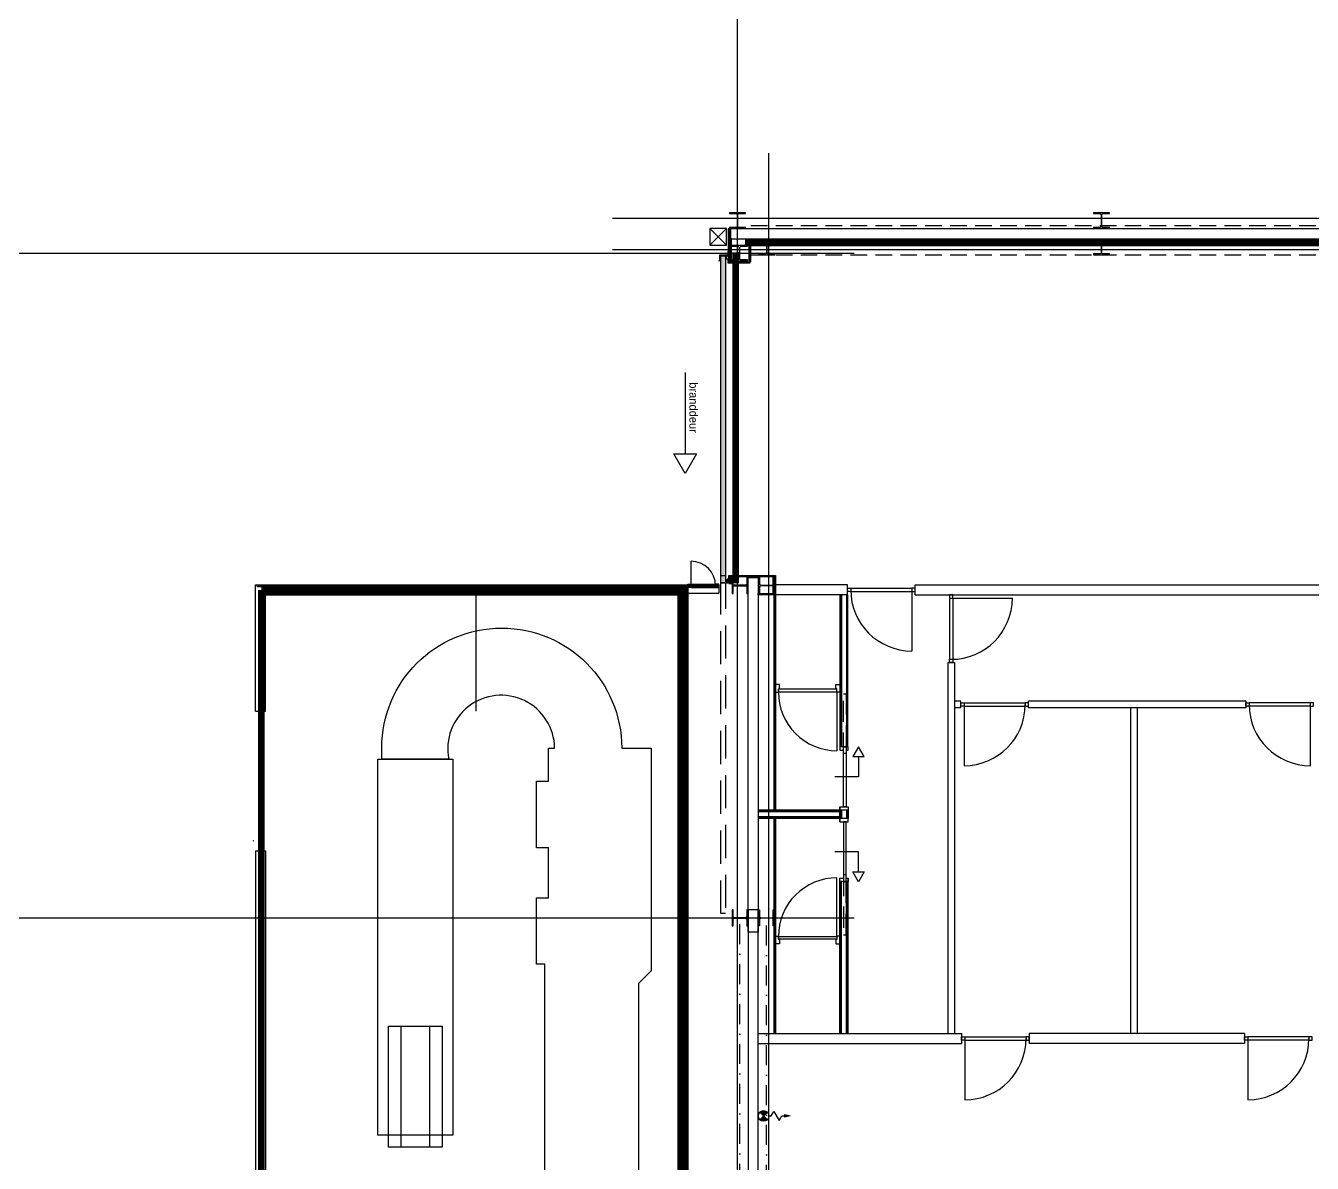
# Model space of a CAD drawing. Header units: millimetres. Extents: x -10134 to 185601, y -10232 to 93662.
# Drawn here: x 42875 to 62231, y 24322 to 41430 of the extents above; entities that cross this region are included whole.
import ezdxf
from ezdxf.enums import TextEntityAlignment as Align

# ---------------------------------------------------------------- set-up
doc = ezdxf.new("R2010")
doc.units = ezdxf.units.MM
doc.header["$LTSCALE"] = 100
for name, pattern in [('B0302', [6, 3, -1.5, 0, -1.5]), ('B0403', [3.75, 2.5, -1.25]), ('B0404', [7.5, 5, -2.5]), ('DASHDOT', [25.4, 12.7, -6.35, 0, -6.35]), ('HIDDEN', [9.525, 6.35, -3.175]), ('HIDDEN2', [4.7625, 3.175, -1.5875])]:
    doc.linetypes.add(name, pattern=pattern)
for name, color, linetype in [('A--L22', 8, 'Continuous'), ('A--L28', 8, 'Continuous'), ('A--L32', 8, 'Continuous'), ('A--L65', 1, 'Continuous'), ('AL$7A---_STRAMIEN', 1, 'Continuous'), ('AL22----', 8, 'Continuous'), ('AL31----', 8, 'Continuous'), ('AL32----', 8, 'Continuous'), ('WB6510--_ZATT', 7, 'Continuous'), ('WL6510--_SYMBOOL025', 2, 'Continuous'), ('WT6510--_AANTCODE', 2, 'Continuous'), ('WT6510--_VERKLCODE', 2, 'Continuous')]:
    doc.layers.add(name, color=color, linetype=linetype)
doc.styles.add('ISO', font='ISO')
doc.styles.get("Standard").update_dxf_attribs({"font": 'b-gbp3.shx'})
doc.styles.add('TNC', font='iso')
doc.styles.add('TVC', font='ISO.shx')

# ---------------------------------------------------------------- blocks, each defined once
blk = doc.blocks.new('*U48', base_point=(57452, 31221))
at = {"color": 0}
for p, q in [((56942, 31246), (56992, 31246)), ((56942, 31196), (56942, 31246)), ((56992, 31196), (56942, 31196)), ((56992, 31246), (56992, 31196)), ((56992, 31246), (57912, 31246)), ((56992, 31221), (56992, 30301)), ((56992, 31196), (57912, 31196)), ((57962, 31246), (57912, 31246)), ((57912, 31246), (57912, 31196)), ((57912, 31196), (57962, 31196)), ((57962, 31196), (57962, 31246))]:
    blk.add_line(p, q, dxfattribs=at)
blk.add_arc((56992, 31221), 920, 270, 0, dxfattribs=at)
blk = doc.blocks.new('*U49', base_point=(61741, 31221))
at = {"color": 0}
for p, q in [((61231, 31246), (61281, 31246)), ((61231, 31196), (61231, 31246)), ((61281, 31196), (61231, 31196)), ((61281, 31246), (61281, 31196)), ((62201, 31246), (61281, 31246)), ((62201, 31196), (61281, 31196)), ((62251, 31246), (62201, 31246)), ((62201, 31246), (62201, 31196)), ((62201, 31221), (62201, 30301)), ((62201, 31196), (62251, 31196)), ((62251, 31196), (62251, 31246))]:
    blk.add_line(p, q, dxfattribs=at)
blk.add_arc((62201, 31221), 920, 180, 270, dxfattribs=at)
blk = doc.blocks.new('*U50', base_point=(57464, 26196))
at = {"color": 0}
for p, q in [((56954, 26221), (57004, 26221)), ((56954, 26171), (56954, 26221)), ((57004, 26171), (56954, 26171)), ((57004, 26221), (57004, 26171)), ((57004, 26221), (57924, 26221)), ((57004, 26196), (57004, 25276)), ((57004, 26171), (57924, 26171)), ((57974, 26221), (57924, 26221)), ((57924, 26221), (57924, 26171)), ((57924, 26171), (57974, 26171)), ((57974, 26171), (57974, 26221))]:
    blk.add_line(p, q, dxfattribs=at)
blk.add_arc((57004, 26196), 920, 270, 0, dxfattribs=at)
blk = doc.blocks.new('*U51', base_point=(61721, 26196))
at = {"color": 0}
for p, q in [((61211, 26221), (61261, 26221)), ((61211, 26171), (61211, 26221)), ((61261, 26171), (61211, 26171)), ((61261, 26221), (61261, 26171)), ((62181, 26221), (61261, 26221)), ((61261, 26196), (61261, 25276)), ((62181, 26171), (61261, 26171)), ((62231, 26221), (62181, 26221)), ((62181, 26221), (62181, 26171)), ((62181, 26171), (62231, 26171)), ((62231, 26171), (62231, 26221))]:
    blk.add_line(p, q, dxfattribs=at)
blk.add_arc((61261, 26196), 920, 270, 0, dxfattribs=at)
blk = doc.blocks.new('*U52', base_point=(56799, 32361))
at = {"color": 0}
for p, q in [((56774, 32871), (56774, 32821)), ((56824, 32871), (56774, 32871)), ((56774, 32821), (56824, 32821)), ((56774, 32821), (56774, 31901)), ((56799, 32821), (57719, 32821)), ((56824, 32821), (56824, 32871)), ((56824, 32821), (56824, 31901)), ((56774, 31851), (56774, 31901)), ((56774, 31901), (56824, 31901)), ((56824, 31851), (56774, 31851)), ((56824, 31901), (56824, 31851))]:
    blk.add_line(p, q, dxfattribs=at)
blk.add_arc((56799, 32821), 920, 270, 0, dxfattribs=at)
blk = doc.blocks.new('*U54', base_point=(55747, 32946))
at = {"color": 0}
for p, q in [((55237, 32971), (55287, 32971)), ((55237, 32921), (55237, 32971)), ((55287, 32921), (55237, 32921)), ((55287, 32971), (55287, 32921)), ((55287, 32971), (56207, 32971)), ((55287, 32921), (56207, 32921)), ((56257, 32971), (56207, 32971)), ((56207, 32971), (56207, 32921)), ((56207, 32946), (56207, 32026)), ((56207, 32921), (56257, 32921)), ((56257, 32921), (56257, 32971))]:
    blk.add_line(p, q, dxfattribs=at)
blk.add_arc((56207, 32946), 920, 180, 270, dxfattribs=at)
blk = doc.blocks.new('*U33', base_point=(46409, 30071))
at = {"color": 0}
for p, q in [((46384, 31121), (46384, 31031)), ((46434, 31121), (46384, 31121)), ((46384, 31031), (46434, 31031)), ((46384, 31031), (46384, 29111)), ((46434, 31031), (46434, 31121)), ((46434, 31031), (46434, 29111)), ((46384, 29021), (46384, 29111)), ((46384, 29111), (46434, 29111)), ((46434, 29111), (46434, 29021)), ((46434, 29021), (46384, 29021))]:
    blk.add_line(p, q, dxfattribs=at)
blk.add_lwpolyline([(46259, 29121, 0, 0, 2.414214), (46309, 29171, 25, 0, 0), (46284, 29171, 0, 0, 0)], format="xyseb", dxfattribs=at)
blk = doc.blocks.new('*U34', base_point=(53068, 33008))
at = {"color": 0}
for p, q in [((52884, 33008), (52884, 33377)), ((52834, 33033), (52884, 33033)), ((52834, 32983), (52834, 33033)), ((52884, 32983), (52834, 32983)), ((52884, 33033), (52884, 32983)), ((52884, 33033), (53253, 33033)), ((52884, 32983), (53253, 32983)), ((53303, 33033), (53253, 33033)), ((53253, 33033), (53253, 32983)), ((53253, 32983), (53303, 32983)), ((53303, 32983), (53303, 33033))]:
    blk.add_line(p, q, dxfattribs=at)
blk.add_arc((52884, 33008), 369, 0, 90, dxfattribs=at)
blk = doc.blocks.new('W6510-14')
at = {"layer": 'WL6510--_SYMBOOL025', "linetype": 'Continuous'}
h = blk.add_hatch(color=256, dxfattribs=at)
h.paths.add_polyline_path([(0, 0), (141, 141, 0.198912), (0, 200, 0.198912), (-141, 141)])
h.paths.add_polyline_path([(-141, -141, 0.198912), (0, -200, 0.198912), (141, -141), (0, 0)])
blk.add_hatch(color=256, dxfattribs=at).paths.add_polyline_path([(800, 51), (800, 0), (800, -51), (1001, 0)])
for p, q in [((-141, -141), (141, 141)), ((-141, 141), (141, -141))]:
    blk.add_line(p, q, dxfattribs=at)
blk.add_lwpolyline([(200, 0), (280, 0), (380, 173), (580, -173), (680, 0), (800, 0)], dxfattribs=at)
at = {"layer": 'WL6510--_SYMBOOL025'}
blk.add_lwpolyline([(800, 0), (800, 51), (1001, 0), (800, -51), (800, -51), (800, 0), (800, 0)], dxfattribs=at)
at = {"layer": 'WL6510--_SYMBOOL025', "linetype": 'Continuous'}
blk.add_circle((0, 0), 200, dxfattribs=at)
at = {"layer": 'WB6510--_ZATT', "style": 'ISO', "flags": 3}
for tag, p in [('ZVERKL', (0, 300)), ('ZTECH', (0, 150)), ('ZSYM', (0, 0))]:
    blk.add_attdef(tag, p, '', height=100, dxfattribs=at)
at = {"layer": 'WT6510--_AANTCODE', "style": 'TNC'}
blk.add_attdef('TNC', text='', height=180, dxfattribs=at).set_placement((525, 611), align=Align.MIDDLE_CENTER)
at = {"layer": 'WT6510--_VERKLCODE', "style": 'TVC'}
blk.add_attdef('TVC', text='', height=180, dxfattribs=at).set_placement((315, 371), align=Align.MIDDLE_LEFT)

msp = doc.modelspace()

# ---------------------------------------------------------------- hatches: boundary and pattern name
at = {"layer": 'A--L28'}
h = msp.add_hatch(dxfattribs=at)
h.set_pattern_fill('ZIGZAG', color=256, scale=11.13554, angle=315, style=0)
h.set_pattern_definition([(225, (53419.01, 36924.403), (-2e-14, -50), [35.3553, -35.3553]), (315, (53394.01, 36899.403), (50, -2e-14), [35.3553, -35.3553])])
h.paths.add_polyline_path([(53444, 38376), (53444, 37881), (53469, 37881), (53469, 38376)])
h = msp.add_hatch(dxfattribs=at)
h.set_pattern_fill('ANSI31', color=256, scale=3.25, angle=315, style=0)
h.set_pattern_definition([(270, (53440.725, 36825.62), (10.31875, -4e-15), [])])
h.paths.add_polyline_path([(53444, 38376), (53444, 37881), (53469, 37881), (53469, 38376)])
h = msp.add_hatch(dxfattribs=at)
h.set_pattern_fill('ANSI31', color=256, scale=3.25, angle=315, style=0)
h.set_pattern_definition([(270, (53465.725, 36825.62), (10.31875, -4e-15), [])])
h.paths.add_polyline_path([(53469, 38226), (53469, 37881), (53494, 37881), (53494, 38226)])
h = msp.add_hatch(dxfattribs=at)
h.set_pattern_fill('ZIGZAG', color=256, scale=11.13554, angle=315, style=0)
h.set_pattern_definition([(225, (53444.01, 36924.403), (-2e-14, -50), [35.3553, -35.3553]), (315, (53419.01, 36899.403), (50, -2e-14), [35.3553, -35.3553])])
h.paths.add_polyline_path([(53469, 38226), (53469, 37881), (53494, 37881), (53494, 38226)])
h = msp.add_hatch(dxfattribs=at)
h.set_pattern_fill('ANSI31', color=256, scale=2.6, angle=225, style=0)
h.set_pattern_definition([(90, (53754.691, 37880.62), (8.255, 5e-15), [])])
h.paths.add_polyline_path([(53757, 37881), (53757, 38226), (53777, 38226), (53777, 37881)])
h = msp.add_hatch(dxfattribs=at)
h.set_pattern_fill('ZIGZAG', color=256, scale=8.908432, angle=225, style=0)
h.set_pattern_definition([(135, (53737.318, 37801.594), (-2e-14, 40), [28.2843, -28.2843]), (45, (53717.318, 37821.594), (40, 2e-14), [28.2843, -28.2843])])
h.paths.add_polyline_path([(53757, 37881), (53757, 38226), (53777, 38226), (53777, 37881)])
h = msp.add_hatch(dxfattribs=at)
h.set_pattern_fill('ZIGZAG', color=256, scale=8.908432, angle=315, style=0)
h.set_pattern_definition([(45, (53804.984, 37900.62), (40, 2e-14), [28.2843, -28.2843]), (315, (53824.984, 37920.62), (2e-14, -40), [28.2843, -28.2843])])
h.paths.add_polyline_path([(53444, 37881), (53767, 37881), (53767, 37861), (53444, 37861)])
h = msp.add_hatch(dxfattribs=at)
h.set_pattern_fill('ANSI31', color=256, scale=2.6, angle=315, style=0)
h.set_pattern_definition([(0, (53884.01, 37883.248), (5e-15, -8.255), [])])
h.paths.add_polyline_path([(53444, 37881), (53767, 37881), (53767, 37861), (53444, 37861)])
h = msp.add_hatch(dxfattribs=at)
h.set_pattern_fill('ANSI31', color=256, scale=2.6, angle=315, style=0)
h.set_pattern_definition([(0, (53894.009, 33163.248), (5e-15, -8.255), [])])
h.paths.add_polyline_path([(53454, 33161), (54154, 33161), (54154, 33141), (53454, 33141)])
h = msp.add_hatch(dxfattribs=at)
h.set_pattern_fill('ZIGZAG', color=256, scale=8.908432, angle=315, style=0)
h.set_pattern_definition([(45, (53814.982, 33180.62), (40, 2e-14), [28.2843, -28.2843]), (315, (53834.982, 33200.62), (2e-14, -40), [28.2843, -28.2843])])
h.paths.add_polyline_path([(53454, 33161), (54154, 33161), (54154, 33141), (53454, 33141)])
h = msp.add_hatch(dxfattribs=at)
h.set_pattern_fill('ANSI31', color=256, scale=3.25, angle=315, style=0)
h.set_pattern_definition([(270, (53450.745, 32035.617), (10.31875, -4e-15), [])])
h.paths.add_polyline_path([(53454, 33141), (53454, 33041), (53479, 33041), (53479, 33141)])
h = msp.add_hatch(dxfattribs=at)
h.set_pattern_fill('ZIGZAG', color=256, scale=11.13554, angle=315, style=0)
h.set_pattern_definition([(225, (53429.03, 32134.4), (-2e-14, -50), [35.3553, -35.3553]), (315, (53404.03, 32109.4), (50, -2e-14), [35.3553, -35.3553])])
h.paths.add_polyline_path([(53454, 33141), (53454, 33041), (53479, 33041), (53479, 33141)])
h = msp.add_hatch(dxfattribs=at)
h.set_pattern_fill('ZIGZAG', color=256, scale=11.13554, angle=315, style=0)
h.set_pattern_definition([(225, (53454.03, 32134.4), (-2e-14, -50), [35.3553, -35.3553]), (315, (53429.03, 32109.4), (50, -2e-14), [35.3553, -35.3553])])
h.paths.add_polyline_path([(53479, 33141), (53479, 33041), (53504, 33041), (53504, 33141)])
h = msp.add_hatch(dxfattribs=at)
h.set_pattern_fill('ANSI31', color=256, scale=3.25, angle=315, style=0)
h.set_pattern_definition([(270, (53475.745, 32035.617), (10.31875, -4e-15), [])])
h.paths.add_polyline_path([(53479, 33141), (53479, 33041), (53504, 33041), (53504, 33141)])
h = msp.add_hatch(dxfattribs=at)
h.set_pattern_fill('ANSI31', color=256, scale=2.6, angle=225, style=0)
h.set_pattern_definition([(270, (54131.381, 33120.62), (8.255, -5e-15), [])])
h.paths.add_polyline_path([(54134, 32891), (54134, 33141), (54154, 33141), (54154, 32891)])
h = msp.add_hatch(dxfattribs=at)
h.set_pattern_fill('ZIGZAG', color=256, scale=8.908432, angle=225, style=0)
h.set_pattern_definition([(135, (54114.01, 32821.594), (-2e-14, 40), [28.2843, -28.2843]), (45, (54094.01, 32841.594), (40, 2e-14), [28.2843, -28.2843])])
h.paths.add_polyline_path([(54134, 32891), (54134, 33141), (54154, 33141), (54154, 32891)])
h = msp.add_hatch(dxfattribs=at)
h.set_pattern_fill('ZIGZAG', color=256, scale=8.908432, angle=315, style=0)
h.set_pattern_definition([(45, (53814.982, 32910.62), (40, 2e-14), [28.2843, -28.2843]), (315, (53834.982, 32930.62), (2e-14, -40), [28.2843, -28.2843])])
h.paths.add_polyline_path([(53894, 32891), (54154, 32891), (54154, 32871), (53894, 32871)])
h = msp.add_hatch(dxfattribs=at)
h.set_pattern_fill('ANSI31', color=256, scale=2.6, angle=315, style=0)
h.set_pattern_definition([(0, (53894.009, 32893.248), (5e-15, -8.255), [])])
h.paths.add_polyline_path([(53894, 32891), (54154, 32891), (54154, 32871), (53894, 32871)])
at = {"layer": 'A--L32'}
h = msp.add_hatch(dxfattribs=at)
h.set_pattern_fill('DOTS', color=256, scale=15, angle=45, style=0)
h.set_pattern_definition([(315, (40698.95, 72583.105), (25.25697, 8.41899), [0, -23.8125])])
h.paths.add_polyline_path([(53404, 37968), (53404, 33053), (53334, 33053), (53334, 37968)])

# ---------------------------------------------------------------- linework, layer by layer
at = {"layer": 'A--L22'}
for p, q in [((53417, 38381, 0), (53167, 38131, 0)), ((53167, 38381, 0), (53417, 38131, 0)), ((46334, 33021), (53303, 33021)), ((46347, 33008), (53303, 33008)), ((46359, 32996), (53303, 32996)), ((52809, 32996), (52809, 18541)), ((52822, 32996), (52822, 18528)), ((52834, 33021), (52834, 18516)), ((53303, 33021), (53303, 32896)), ((46459, 32896), (52809, 32896)), ((46472, 32883), (52809, 32883)), ((46484, 32871), (52809, 32871)), ((52684, 32871), (52684, 18666)), ((52697, 32871), (52697, 18653)), ((52709, 32871), (52709, 18641)), ((52834, 32896), (53303, 32896)), ((54129, 32871), (54129, 29633)), ((54142, 32871), (54142, 29633)), ((54154, 32871), (54154, 29633)), ((55124, 32871), (55124, 30533)), ((55137, 32871), (55137, 30583)), ((55149, 32871), (55149, 30583)), ((55224, 32871), (55224, 30583)), ((55237, 32871), (55237, 30583)), ((48174, 24742), (48174, 30400)), ((48174, 30400), (49300, 30400)), ((49300, 30400), (49300, 24742)), ((55124, 29633), (53894, 29633)), ((55124, 29621), (53894, 29621)), ((55124, 29683), (55124, 29508)), ((55124, 29458), (55124, 29633)), ((55137, 29633), (55137, 29508)), ((55149, 29633), (55149, 29508)), ((55224, 29633), (55224, 29508)), ((55237, 29633), (55237, 29508)), ((55249, 29683), (55249, 29508)), ((55249, 29458), (55249, 29633)), ((55124, 29608), (53894, 29608)), ((55124, 29533), (53894, 29533)), ((55124, 29521), (53894, 29521)), ((55124, 29508), (53894, 29508)), ((54129, 29508), (54129, 26271)), ((54142, 29508), (54142, 26271)), ((54154, 29508), (54154, 26271)), ((55124, 26271), (55124, 28608)), ((55137, 26271), (55137, 28558)), ((55149, 26271), (55149, 28558)), ((55224, 26271), (55224, 28558)), ((55237, 26271), (55237, 28558)), ((55249, 26271), (55249, 28608)), ((49300, 24742), (48174, 24742))]:
    msp.add_line(p, q, dxfattribs=at)
at = {"layer": 'A--L22', "linetype": 'B0403'}
for p, q in [((53784, 38426), (118594, 38426)), ((53784, 37986), (117984, 37986))]:
    msp.add_line(p, q, dxfattribs=at)
at = {"layer": 'A--L22', "elevation": 0}
msp.add_lwpolyline([(53417, 38381), (53167, 38381), (53167, 38131), (53417, 38131)], close=True, dxfattribs=at)
at = {"layer": 'A--L22'}
for points in [[(86534, 38226), (86534, 38376), (53479, 38376), (53479, 38226)], [(53894, 27796), (53744, 27796), (53744, 33131), (53894, 33131)], [(55179, 30583), (55219, 30583), (55219, 29683), (55179, 29683)], [(55124, 29683), (55249, 29683), (55249, 29633), (55124, 29633)], [(55124, 29458), (55249, 29458), (55249, 29508), (55124, 29508)], [(55179, 28558), (55219, 28558), (55219, 29458), (55179, 29458)], [(53894, 28131), (53744, 28131), (53744, 12053), (53894, 12053)], [(48332, 24566), (48332, 26386), (49142, 26386), (49142, 24566)], [(48522, 24566), (48522, 26386), (48952, 26386), (48952, 24566)]]:
    msp.add_lwpolyline(points, close=True, dxfattribs=at)
msp.add_lwpolyline([(48234, 30400), (48234, 30566), (48232, 30566, -1), (51842, 30566), (52284, 30566), (52284, 27214), (52094, 27024), (52094, 21812), (50684, 21812), (50684, 27316), (50562, 27316), (50562, 28316), (50742, 28316), (50742, 29066), (50562, 29066), (50562, 30066), (50741, 30066), (50741, 30566), (50832, 30566, 1.097465), (49240, 30400)], format="xyb", close=True, dxfattribs=at)
at = {"layer": 'A--L22', "linetype": 'HIDDEN2'}
for points in [[(55179, 31383), (55219, 31383), (55219, 30483), (55179, 30483)], [(55179, 27758), (55219, 27758), (55219, 28658), (55179, 28658)]]:
    msp.add_lwpolyline(points, close=True, dxfattribs=at)
at = {"layer": 'A--L22'}
for points in [[(55224, 30533), (55249, 30533), (55249, 30583), (55124, 30583), (55124, 30533), (55179, 30533)], [(55224, 28608), (55249, 28608), (55249, 28558), (55124, 28558), (55124, 28608), (55179, 28608)]]:
    msp.add_lwpolyline(points, dxfattribs=at)
at = {"layer": 'A--L28'}
for p, q in [((53435, 38002), (53462, 38002)), ((53434, 37906), (53463, 37906))]:
    msp.add_line(p, q, dxfattribs=at)
at = {"layer": 'A--L28', "linetype": 'B0302'}
for p, q in [((53619, 18014), (53619, 28017)), ((54019, 17996), (54019, 28017))]:
    msp.add_line(p, q, dxfattribs=at)
at = {"layer": 'A--L28'}
for points in [[(53704, 38386), (53704, 38398), (53609, 38398, -0.414214), (53588, 38419), (53588, 38583, -0.414214), (53609, 38604), (53704, 38604), (53704, 38616), (53464, 38616), (53464, 38604), (53559, 38604, -0.414214), (53580, 38583), (53580, 38419, -0.414214), (53559, 38398), (53464, 38398), (53464, 38386)], [(59179, 38386), (59179, 38398), (59084, 38398, -0.414214), (59063, 38419), (59063, 38583, -0.414214), (59084, 38604), (59179, 38604), (59179, 38616), (58939, 38616), (58939, 38604), (59034, 38604, -0.414214), (59055, 38583), (59055, 38419, -0.414214), (59034, 38398), (58939, 38398), (58939, 38386)], [(54144, 37986), (54144, 37998), (54049, 37998, -0.414214), (54028, 38019), (54028, 38183, -0.414214), (54049, 38204), (54144, 38204), (54144, 38216), (53904, 38216), (53904, 38204), (53999, 38204, -0.414214), (54020, 38183), (54020, 38019, -0.414214), (53999, 37998), (53904, 37998), (53904, 37986)], [(59179, 37986), (59179, 37998), (59084, 37998, -0.414214), (59063, 38019), (59063, 38183, -0.414214), (59084, 38204), (59179, 38204), (59179, 38216), (58939, 38216), (58939, 38204), (59034, 38204, -0.414214), (59055, 38183), (59055, 38019, -0.414214), (59034, 37998), (58939, 37998), (58939, 37986)], [(53734, 37896), (53734, 37908), (53639, 37908, -0.414214), (53618, 37929), (53618, 38093, -0.414214), (53639, 38114), (53734, 38114), (53734, 38126), (53494, 38126), (53494, 38114), (53589, 38114, -0.414214), (53610, 38093), (53610, 37929, -0.414214), (53589, 37908), (53494, 37908), (53494, 37896)], [(53734, 33131), (53722, 33131), (53722, 33035, -0.414214), (53701, 33014), (53537, 33014, -0.414214), (53516, 33035), (53516, 33131), (53504, 33131), (53504, 32891), (53516, 32891), (53516, 32986, -0.414214), (53537, 33007), (53701, 33007, -0.414214), (53722, 32986), (53722, 32891), (53734, 32891)], [(53904, 33131), (53916, 33131), (53916, 33035, 0.414214), (53937, 33014), (54101, 33014, 0.414214), (54122, 33035), (54122, 33131), (54134, 33131), (54134, 32891), (54122, 32891), (54122, 32986, 0.414214), (54101, 33007), (53937, 33007, 0.414214), (53916, 32986), (53916, 32891), (53904, 32891)], [(53734, 28131), (53722, 28131), (53722, 28035, -0.414214), (53701, 28014), (53537, 28014, -0.414214), (53516, 28035), (53516, 28131), (53504, 28131), (53504, 27891), (53516, 27891), (53516, 27986, -0.414214), (53537, 28007), (53701, 28007, -0.414214), (53722, 27986), (53722, 27891), (53734, 27891)], [(53904, 28131), (53916, 28131), (53916, 28035, 0.414214), (53937, 28014), (54101, 28014, 0.414214), (54122, 28035), (54122, 28131), (54134, 28131), (54134, 27891), (54122, 27891), (54122, 27986, 0.414214), (54101, 28007), (53937, 28007, 0.414214), (53916, 27986), (53916, 27891), (53904, 27891)]]:
    msp.add_lwpolyline(points, format="xyb", close=True, dxfattribs=at)
for points in [[(53444, 38376), (53444, 37881), (53469, 37881), (53469, 38376)], [(53469, 38226), (53469, 37881), (53494, 37881), (53494, 38226)], [(53757, 37881), (53757, 38226), (53777, 38226), (53777, 37881)], [(53444, 37881), (53767, 37881), (53767, 37861), (53444, 37861)], [(53454, 33161), (54154, 33161), (54154, 33141), (53454, 33141)], [(53454, 33141), (53454, 33041), (53479, 33041), (53479, 33141)], [(53479, 33141), (53479, 33041), (53504, 33041), (53504, 33141)], [(54134, 32891), (54134, 33141), (54154, 33141), (54154, 32891)], [(53894, 32891), (54154, 32891), (54154, 32871), (53894, 32871)]]:
    msp.add_lwpolyline(points, close=True, dxfattribs=at)
at = {"layer": 'A--L28', "linetype": 'B0404'}
msp.add_lwpolyline([(53404, 33161), (53404, 28076), (53334, 28076), (53334, 33161)], close=True, dxfattribs=at)
at = {"layer": 'A--L32'}
for p, q in [((53320, 37983), (53441, 37983)), ((53320, 37918), (53320, 37983)), ((53323, 37917), (53323, 37981)), ((53323, 37981), (53444, 37981)), ((53323, 37971), (53444, 37971)), ((53331, 37931), (53331, 37971)), ((53334, 37968), (53404, 37968)), ((53406, 37931), (53406, 37971)), ((53417, 37971), (53419, 37971)), ((53417, 37921), (53417, 37971)), ((53419, 37923), (53419, 37971)), ((53441, 37983), (53441, 38035)), ((53444, 38035), (53444, 37981)), ((53451, 38035), (53454, 38035)), ((53320, 37918), (53306, 37892)), ((53308, 37891), (53306, 37892)), ((53323, 37917), (53308, 37891)), ((53331, 37931), (53334, 37931)), ((53404, 37931), (53406, 37931)), ((53441, 37921), (53417, 37921)), ((53419, 37923), (53444, 37923)), ((53441, 37891), (53441, 37921)), ((53444, 37891), (53441, 37891)), ((53444, 37923), (53444, 37891)), ((52795, 36213), (52795, 34994)), ((53332, 33051), (53332, 33101)), ((53342, 33101), (53344, 33101)), ((53452, 33107), (53427, 33107)), ((53427, 33107), (53427, 33057)), ((53430, 33105), (53430, 33057)), ((53430, 33105), (53454, 33105)), ((53442, 33053), (53442, 33101)), ((53442, 33101), (53445, 33101)), ((53445, 33051), (53445, 33101)), ((53452, 33137), (53452, 33107)), ((53454, 33137), (53452, 33137)), ((53454, 33105), (53454, 33137)), ((53332, 33051), (53435, 33051)), ((53334, 33053), (53432, 33053)), ((53427, 33057), (53429, 33057)), ((55079, 31407), (55079, 30527)), ((55079, 27735), (55079, 28615))]:
    msp.add_line(p, q, dxfattribs=at)
at = {"layer": 'A--L32', "elevation": 0}
for points in [[(53323, 37969), (53323, 37929), (53325, 37929), (53325, 37969)], [(53404, 37968), (53404, 33053), (53334, 33053), (53334, 37968)], [(53414, 37966), (53414, 37926), (53417, 37926), (53417, 37966)]]:
    msp.add_lwpolyline(points, close=True, dxfattribs=at)
at = {"layer": 'A--L32'}
for points in [[(52795, 34698), (52624, 34994), (52966, 34994)], [(53425, 33102), (53425, 33062), (53427, 33062), (53427, 33102)], [(53440, 33097), (53440, 33057), (53442, 33057), (53442, 33097)], [(54199, 31457), (54214, 31457), (54214, 31521), (54154, 31521), (54154, 31407), (54199, 31407)], [(54199, 31410), (55079, 31410), (55079, 31450), (54199, 31450)], [(55079, 31457), (55064, 31457), (55064, 31521), (55124, 31521), (55124, 31407), (55079, 31407)], [(54199, 27685), (54214, 27685), (54214, 27621), (54154, 27621), (54154, 27735), (54199, 27735)], [(54199, 27732), (55079, 27732), (55079, 27692), (54199, 27692)], [(55079, 27685), (55064, 27685), (55064, 27621), (55124, 27621), (55124, 27735), (55079, 27735)]]:
    msp.add_lwpolyline(points, close=True, dxfattribs=at)
for points in [[(55402, 30438), (55488, 30438), (55402, 30586), (55317, 30438), (55402, 30438), (55402, 30133), (55048, 30133)], [(55402, 28703), (55488, 28703), (55402, 28555), (55317, 28703), (55402, 28703), (55402, 29008), (55048, 29008)]]:
    msp.add_lwpolyline(points, dxfattribs=at)
for centre, start, end in [((55079, 31407), 179.8053, 269.9998), ((55079, 27735), 90.0002, 180.1947)]:
    msp.add_arc(centre, 880, start, end, dxfattribs=at)
at = {"layer": 'A--L65', "color": 80, "linetype": 'HIDDEN', "const_width": 100}
for points in [[(53697, 38163), (86613, 38163)], [(53556, 38021), (53556, 33044)]]:
    msp.add_lwpolyline(points, dxfattribs=at)
at = {"layer": 'A--L65', "color": 10, "linetype": 'DASHDOT', "const_width": 100}
msp.add_lwpolyline([(46421, 32935), (52752, 32935), (52752, 18585), (46421, 18585), (46421, 32946)], dxfattribs=at)
at = {"layer": 'AL$7A---_STRAMIEN'}
for p, q in [((53584, 1021), (53584, 92367)), ((54054, 1021), (54054, 39513)), ((51704, 38536), (89648, 38536)), ((23949, 38011), (55340, 38011)), ((51704, 38066), (120372, 38066)), ((23949, 28011), (55340, 28011))]:
    msp.add_line(p, q, dxfattribs=at)
at = {"layer": 'AL22----'}
for p, q in [((46334, 31121), (46334, 33021)), ((46484, 31121), (46484, 32871)), ((56942, 31271), (56849, 31271)), ((56942, 31171), (56849, 31171)), ((59499, 26271), (59499, 31171)), ((59599, 26271), (59599, 31171)), ((53894, 26271), (56954, 26271)), ((53894, 26121), (56954, 26121))]:
    msp.add_line(p, q, dxfattribs=at)
at = {"layer": 'AL22----', "linetype": 'Continuous'}
for p, q in [((52834, 33021), (52834, 32996)), ((53303, 33021), (53303, 32996)), ((55237, 33021), (54154, 33021)), ((55237, 32871), (55237, 33021)), ((56257, 33021), (65797, 33021)), ((56257, 32871), (56257, 33021)), ((55237, 32871), (54154, 32871)), ((56257, 32871), (65797, 32871)), ((56749, 32871), (56849, 32871)), ((56749, 31851), (56749, 26271)), ((56749, 31851), (56849, 31851)), ((56849, 31851), (56849, 26271)), ((56942, 31171), (56942, 31271)), ((57962, 31171), (57962, 31271)), ((61231, 31271), (57962, 31271)), ((61231, 31171), (57962, 31171)), ((61231, 31271), (61231, 31171)), ((46334, 31121), (46484, 31121)), ((46334, 29021), (46334, 22516)), ((46334, 29021), (46484, 29021)), ((46484, 29021), (46484, 22516)), ((56954, 26271), (56954, 26121)), ((57974, 26271), (57974, 26121)), ((61211, 26271), (57974, 26271)), ((61211, 26271), (61211, 26121)), ((61211, 26121), (57974, 26121))]:
    msp.add_line(p, q, dxfattribs=at)
at = {"layer": 'AL31----'}
msp.add_line((49647, 32871), (49647, 31121), dxfattribs=at)

# ---------------------------------------------------------------- block references
at = {"layer": 'A--L65', "xscale": 0.4000000000029306, "yscale": 0.4000000000029306, "zscale": 0.4000000000029306, "rotation": 359.9697516842014}
msp.add_blockref('W6510-14', (53977, 25033), dxfattribs=at)
at = {"layer": 'AL32----'}
for name, p in [('*U34', (53068, 33008)), ('*U54', (55747, 32946)), ('*U52', (56799, 32361)), ('*U48', (57452, 31221)), ('*U49', (61741, 31221)), ('*U33', (46409, 30071)), ('*U50', (57464, 26196)), ('*U51', (61721, 26196))]:
    msp.add_blockref(name, p, dxfattribs=at)

# ---------------------------------------------------------------- texts
at = {"layer": 'A--L32'}
msp.add_text('branddeur', height=125, rotation=270, dxfattribs=at).set_placement((52860, 36068))

doc.saveas('drawing.dxf')
